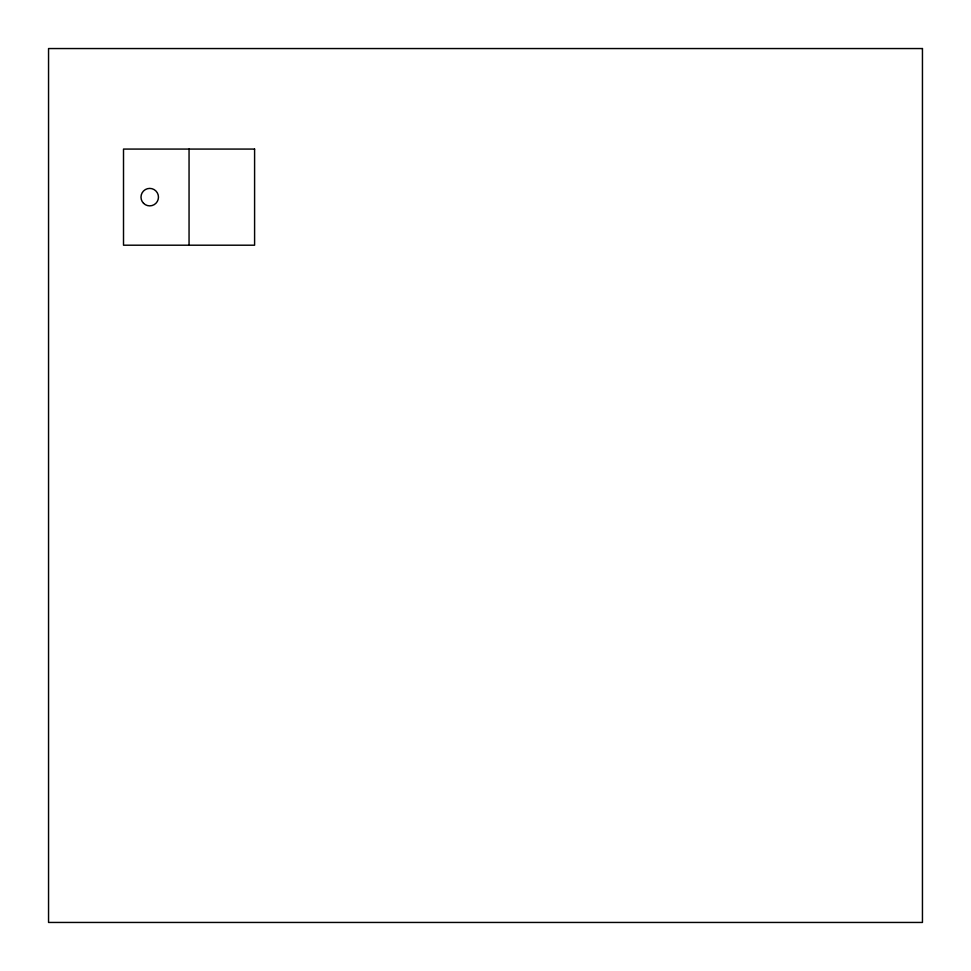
<?xml version="1.0" encoding="UTF-8"?>
<svg xmlns="http://www.w3.org/2000/svg" width="971" height="971" viewBox="0 0 971 971"><rect width="100%" height="100%" fill="white"/><g stroke="black" fill="none" stroke-linecap="round" stroke-linejoin="round"><path stroke-width="1.46" d="M189.054 149.073L189.054 245.202M922.45 48.55L48.55 48.55L48.55 922.45L922.45 922.45L922.45 48.55M254.596 149.073L123.511 149.073L123.511 245.202L254.596 245.202L254.596 149.073M143.55 203.315A8.739 8.739 0 0 0 158.164 199.407A8.739 8.739 0 0 0 147.458 188.702A8.739 8.739 0 0 0 143.55 203.315"/></g></svg>
